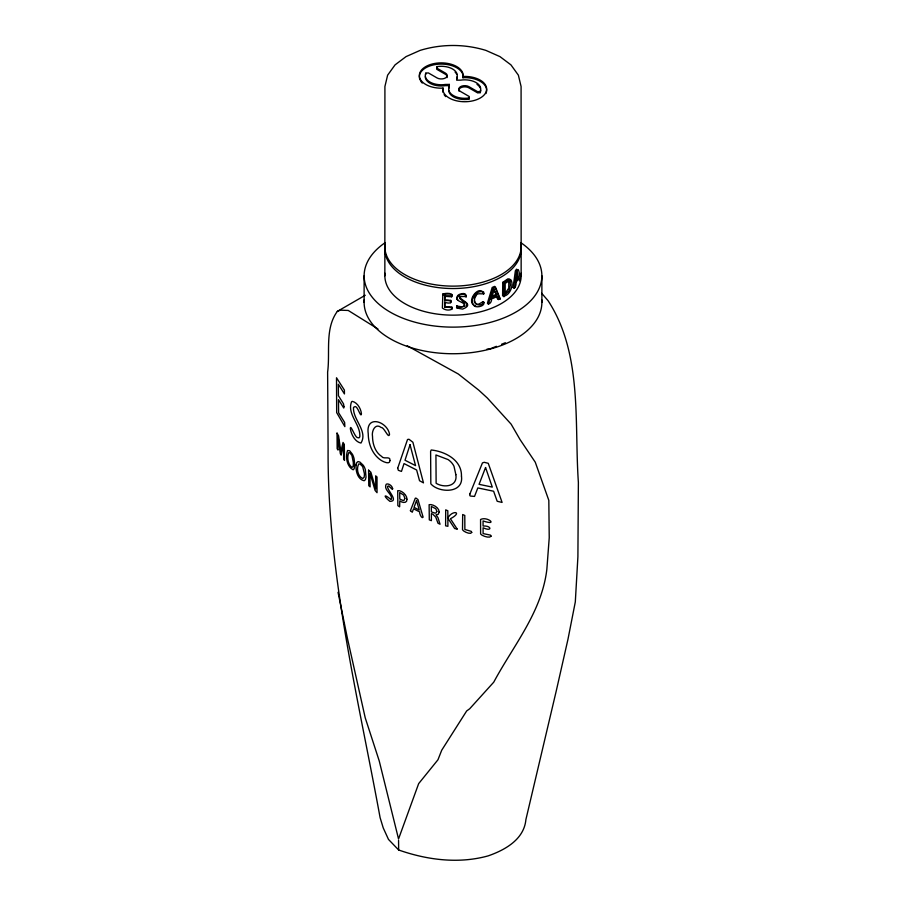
<?xml version="1.0" encoding="UTF-8"?>
<svg xmlns="http://www.w3.org/2000/svg" width="906" height="906" viewBox="0 0 906 906"><rect width="100%" height="100%" fill="white"/><g stroke="black" fill="none" stroke-linecap="round" stroke-linejoin="round"><path stroke-width="1.36" d="M449.274 87.893L449.331 84.417L445.412 84.451A16.002 9.241 0 0 1 425.82 73.137L425.82 74.349M466.137 295.492C465.729 292.151 459.433 293.635 457.768 295.492C453.159 302.026 465.322 301.245 464.676 306.013C460.452 307.893 449.795 306.93 462.638 309.105C475.027 304.133 460.86 300.826 459.421 296.658M514.495 288.142L516.737 271.132L517.926 269.49C519.761 269.875 520.995 287.009 518.685 278.606L515.91 282.479C516.635 283.782 514.948 290.407 513.136 287.179L515.378 270.803L516.556 269.173M467.02 304.71L467.134 303.759M514.767 280.328L515.095 277.836M442.581 294.461C443.385 292.921 454.031 292.604 451.652 295.956M365.254 295.265L337.315 311.404C324.642 328.708 330.294 352.208 327.621 372.094L328.097 449.059C327.281 573.826 357.779 695.706 380.101 817.642L383.238 827.925L388.481 839.409L398.651 849.987C427.134 859.987 458.742 864.086 488.198 855.864C505.05 849.998 524.11 839.386 525.899 819.579L556.295 690.757L567.96 639.33L575.31 601.924L577.903 556.771L578.379 482.445C574.2 422.298 582.762 353.793 548.073 300.69L541.72 293.306M488.425 304.065L493.091 288.131L495.423 286.908L500.203 298.867L498.413 299.603L497.134 296.534L491.369 299.082C492.479 301.064 488.527 306.33 487.541 302.763L492.185 287.451L494.642 286.375M474.246 298.312L474.506 297.111M462.955 76.557L463.193 75.526A21.925 12.661 0 0 0 441.267 62.876A21.925 12.661 0 0 0 419.342 75.526A21.925 12.661 0 0 0 441.267 88.188L443.045 88.052L442.808 89.071A21.925 12.661 0 0 0 464.733 101.732A21.925 12.661 0 0 0 486.658 89.071A21.925 12.661 0 0 0 464.733 76.421L462.955 76.557L462.955 77.757L464.733 77.622A21.925 12.661 0 0 1 485.91 93.556M462.955 77.757L463.193 76.738A21.925 12.661 0 0 0 438.402 64.19A21.925 12.661 0 0 0 420.09 80.011M444.687 300.769L444.88 295.447L444.687 300.769C452.898 299.218 453.204 305.107 444.687 302.298L444.687 307.406C459.172 306.398 448.968 313.306 442.388 308.04L442.853 293.884M444.687 307.406L444.88 302.729M444.687 296.296L451.652 296.783L451.856 294.439M451.652 296.783L451.856 295.934M450.69 301.279L450.69 300.362L444.88 299.92M450.69 302.717L450.882 300.43M451.754 307.983L451.754 307.077L444.88 306.556M451.754 309.478L451.947 307.134M483.396 292.865C478.595 284.19 464.597 303.159 475.854 305.99M459.002 91.166A5.923 3.42 0 0 1 461.766 87.316A5.923 3.42 0 0 1 468.923 87.859L477.643 92.899L480.18 92.672L480.18 91.461A16.002 9.241 0 0 0 460.588 80.147L456.669 80.181L456.726 77.916A16.002 9.241 0 0 0 437.134 66.602L436.726 68.075L445.458 73.114A5.923 3.42 0 0 1 445.458 77.95A5.923 3.42 0 0 1 437.077 77.95L428.357 72.91L425.82 73.137M448.73 90.283A16.002 9.241 0 0 0 468.866 99.207L469.274 96.534L460.542 91.495A5.923 3.42 0 0 1 460.542 86.659A5.923 3.42 0 0 1 468.923 86.659L477.643 91.699L480.18 91.461M468.866 99.207L469.274 97.746M494.212 289.207L491.822 297.372L496.647 295.231L493.317 288.527L496.647 295.231M510.69 281.641L509.466 279.025L507.858 278.855L502.762 282.378L502.592 295.832C508.674 297.655 514.857 284.971 510.633 279.546L507.983 279.807L503.94 282.899L503.94 296.828M483.419 303.17C483.929 299.003 477.79 307.157 475.446 303.465M474.925 296.036L475.48 295.084M483.951 302.445C478.81 308.799 471.233 301.936 476.046 295.877C476.964 291.347 485.265 296.115 483.691 292.083C476.137 289.24 468.73 300.045 474.268 305.934C476.805 308.153 486.363 305.877 483.385 301.653M465.333 295.854L466.069 295.752M467.236 303.816C462.117 300.407 453.136 295.684 466.262 296.602C466.046 292.151 455.661 294.778 457.179 299.444M466.148 306.341L466.681 305.571M518.459 277.417L516.137 280.656L517.281 271.947L518.459 277.417L517.088 277.089L516.499 274.348M464.382 303.136L464.484 305.175C463.453 309.229 454.133 303.555 457.326 307.927M505.457 292.853L508.753 288.187L508.798 281.585A5.074 2.525 -66.1 0 0 508.402 281.087M499.013 298.414L497.507 298.923L496.228 295.854L497.134 296.534M490.927 296.692L495.741 294.552M337.315 311.404L340.271 310.169L348.232 310.452L377.949 328.969M496.42 346.319L490.033 348.867L487.032 349.104M501.539 344.28L505.367 342.74M488.311 303.17L487.519 303.385M442.66 294.733L451.652 295.288M514.54 282.151L515.91 282.479M513.09 287.632L514.461 287.961M462.253 301.947L463.498 302.445M502.762 282.378L503.94 282.899M407.236 345.798L458.277 373.985L478.685 390.09L487.303 397.994L511.131 424.155L520.169 439.75L535.276 462.219L548.821 500.361L549.229 537.79L546.85 569.342C541.811 612.15 513.396 645.446 493.747 682.173L469.682 708.775L466.658 710.972L441.72 750.213L437.96 759.772L418.663 783.622L398.538 838.967L379.206 760.847L365.209 717.767L347.394 638.175L338.04 592.275M499.376 297.927L500.282 298.606M499.297 298.187L500.203 298.867M490.463 298.402L491.369 299.082M487.451 303.193L488.345 303.872M457.247 299.263L458.13 300.282M483.272 293.046L483.849 293.838M483.113 293.136L483.679 293.929M483.238 301.664L483.804 302.445M474.903 302.808L474.246 300.883M495.163 287.621L499.285 297.576M465.956 295.911L466.148 296.76M465.797 295.979L465.99 296.828M456.907 305.922L457.1 306.772M456.715 305.979L456.907 306.828M398.651 849.987L398.561 840.372M541.879 275.809L541.879 302.423M521.143 246.783L521.086 86.512L518.379 75.175L510.95 64.881L499.953 56.614L485.91 50.396C464.563 43.85 441.437 43.85 420.09 50.396L406.047 56.614L395.05 64.881L387.621 75.175L384.914 86.512L384.857 246.783M521.143 249.207L521.143 275.809M449.331 84.417L449.331 85.628L445.412 85.662A16.002 9.241 0 0 1 425.276 76.738M443.045 88.052L442.808 90.283A21.925 12.661 0 0 0 443.147 92.48M437.134 66.602L436.726 69.275L445.458 74.315A5.923 3.42 0 0 1 446.998 77.622M384.857 249.207L384.857 275.809M364.121 275.809L364.121 302.423M520.678 242.559A88.879 51.314 0 0 1 514.144 313.057A88.879 51.314 0 0 1 391.856 313.057A88.879 51.314 0 0 1 385.322 242.559M520.995 273.25A68.143 39.343 0 0 1 453 315.152A68.143 39.343 0 0 1 385.005 273.25M520.995 246.647A68.143 39.343 0 0 1 453 288.538A68.143 39.343 0 0 1 385.005 246.647M541.754 299.75A88.879 51.314 0 0 1 453 353.736A88.879 51.314 0 0 1 364.246 299.75M480.724 90.283A16.002 9.241 0 0 1 480.18 92.672M476.986 84.349A16.002 9.241 0 0 1 480.18 87.893M445.741 96.614A21.925 12.661 0 0 1 444.133 94.609M468.866 97.995A16.002 9.241 0 0 1 449.274 86.682M520.995 244.224A68.143 39.343 0 0 1 453 286.126A68.143 39.343 0 0 1 385.005 244.224M457.27 76.738A16.002 9.241 0 0 1 456.726 79.128M455.118 72.118A16.002 9.241 0 0 1 456.726 74.349M422.287 83.069A21.925 12.661 0 0 1 420.667 81.064M361.437 413.748C360.882 418.64 357.983 406.454 355.141 406.545L353.51 407.36C352.559 419.535 368.255 431.188 360.973 443.045C355.016 441.924 351.268 434.472 350.362 428.832C350.282 423.023 355.118 438.142 357.745 437.655L358.991 437.881L359.784 436.896C360.996 424.62 346.726 414.427 351.528 401.868L352.241 401.347C357.338 402.423 360.95 408.685 361.437 413.748M343.963 406.579L343.748 408.006L338.47 399.648L338.606 412.751L344.631 422.423L344.846 426.624L336.67 412.604L336.511 377.768L344.405 390.112L344.439 393.94L338.323 384.235L338.436 395.718L343.533 403.906L343.963 406.579M389.954 460.554C390.078 465.14 382.898 461.516 381.064 460.293C372.4 454.563 368.323 443.929 368.244 433.838C365.378 414.031 387.541 421.403 389.535 434.325C388.64 439.557 384.178 426.986 381.109 427.451C375.163 422.717 371.449 431.347 372.513 436.352C372.581 443.838 375.05 452.037 381.562 456.375C383.578 459.806 390.656 455.492 389.954 460.554M354.71 464.382L354.178 468.742L353.17 469.795C346.738 466.635 345.333 456.749 347.564 450.497L349.682 450.78L352.411 454.246A6.976 2.559 73.1 0 1 354.11 458.866L354.71 464.382M392.649 488.651L392.377 489.399L388.583 485.944L387.519 486.443C387.315 490.712 399.116 501.256 389.965 501.392C383.725 496.545 383.113 492.898 390.973 499.58L391.494 499.081C392.264 493.544 383.113 489.987 386.25 484.155C388.833 483.068 392.287 486.046 392.649 488.651M356.092 465.242C355.628 471.097 357.666 479.353 364.155 480.769L365.412 479.648L366.024 477.054L365.356 469.772A6.976 3.16 68 0 0 363.261 465.288L359.886 462.049L357.972 461.584L356.704 462.683L356.092 465.242M510.463 284.824L509.002 290.826L505.186 294.473L505.186 283.374L508.425 281.347A5.074 2.525 -66.1 0 1 509.976 282.106L510.463 284.824M353.442 463.102L353.147 466.341L352.015 467.428C347.711 464.37 346.783 457.088 348.81 452.604L349.886 452.807L351.936 455.48L353.442 463.102M455.865 474.665C457.813 486.703 443.997 488.096 436.126 483.294L435.933 454.959L448.119 459.591A13.046 9.4 41 0 1 453.985 466.239L455.865 474.665M337.032 433.125L337.157 448.708L337.995 450.044L337.893 435.729L340.339 453.668L341.177 455.152L343.533 444.699L343.657 458.889L344.518 460.429L344.291 444.393L343.034 442.445L340.815 451.55L338.595 435.82L337.032 433.125M364.518 474.065L364.144 477.326L362.74 478.504C357.7 476.307 356.149 468.289 358.799 463.94L360.124 464.065L362.66 466.567L364.518 474.065M471.732 532.411C471.041 535.004 463.374 531.697 462.513 529.75L462.683 514.529L464.789 515.446L464.869 529.466L471.245 531.346L471.732 532.411M461.46 476.114C464.008 494.019 438.436 492.977 430.826 483.804L430.61 451.324L431.233 449.988C445.061 451.426 461.913 460.033 461.46 476.114M491.052 536.148C490.101 538.662 481.743 535.956 480.61 533.974L480.565 519.5C487.553 515.922 498.776 526.239 483.068 520.939L483.079 526.035C491.698 525.355 492.592 532.173 483.091 527.768L483.102 533.577L490.542 535.14L491.052 536.148M406.941 499.206C407.394 503.657 402.038 502.853 399.795 500.837L399.637 506.85L397.859 505.65L397.711 490.701C400.984 489.886 407.168 494.835 406.941 499.206M368.595 470.157L368.765 485.718L370.112 486.862L369.954 473.181L375.095 490.452L377.032 492.694L377.021 476.986L375.673 475.843L375.809 488.923L370.86 472.241L368.595 470.157M439.161 512.003L438.323 514.257L436.013 514.812L437.926 517.519L440.033 524.212L437.994 523.238L435.752 517.111L432.841 514.2L431.381 513.623L431.381 520.667L429.297 519.851L429.127 504.665C432.264 503.872 439.195 507.349 439.161 512.003M404.857 498.311L404.053 500.305L403.057 500.497L399.773 499.07L399.716 492.57L403.646 495.072L404.857 498.311M436.851 511.312L436.046 512.955L435.005 513.113L431.369 511.879L431.324 506.431L435.82 508.742L436.851 511.312M397.723 468.153L398.312 470.293L401.46 471.414L404.031 463.589L416.635 470.01L419.535 480.724L423.464 482.864L412.898 442.253L408.968 439.251L407.53 439.489L397.723 468.153M410.418 510.69L412.264 512.23L413.544 508.81L419.772 511.981C418.946 513.113 422.015 519.512 423.113 517.156L417.949 499.557L416.001 498.119L415.299 498.187L410.418 510.69M469.84 494.076L469.795 495.639L470.565 496.069L474.518 496.42L477.824 487.926L493.623 491.233L497.168 501.267L502.094 502.434L488.255 463.306L484.246 462.309L482.445 462.898L469.84 494.076M457.134 529.036L454.687 528.56L447.858 518.221L447.904 526.318L445.605 525.808L445.707 509.851L447.813 510.78L447.858 517.972C452.456 509.602 463.34 511.947 450.418 518.73L457.134 529.036M410.033 444.744L405.005 460.237L415.548 465.616L410.033 444.744M416.534 500.588L414.019 507.349L419.229 509.999L416.545 500.599M485.537 467.541L479.07 484.336L492.286 487.1L485.571 467.553"/></g></svg>
